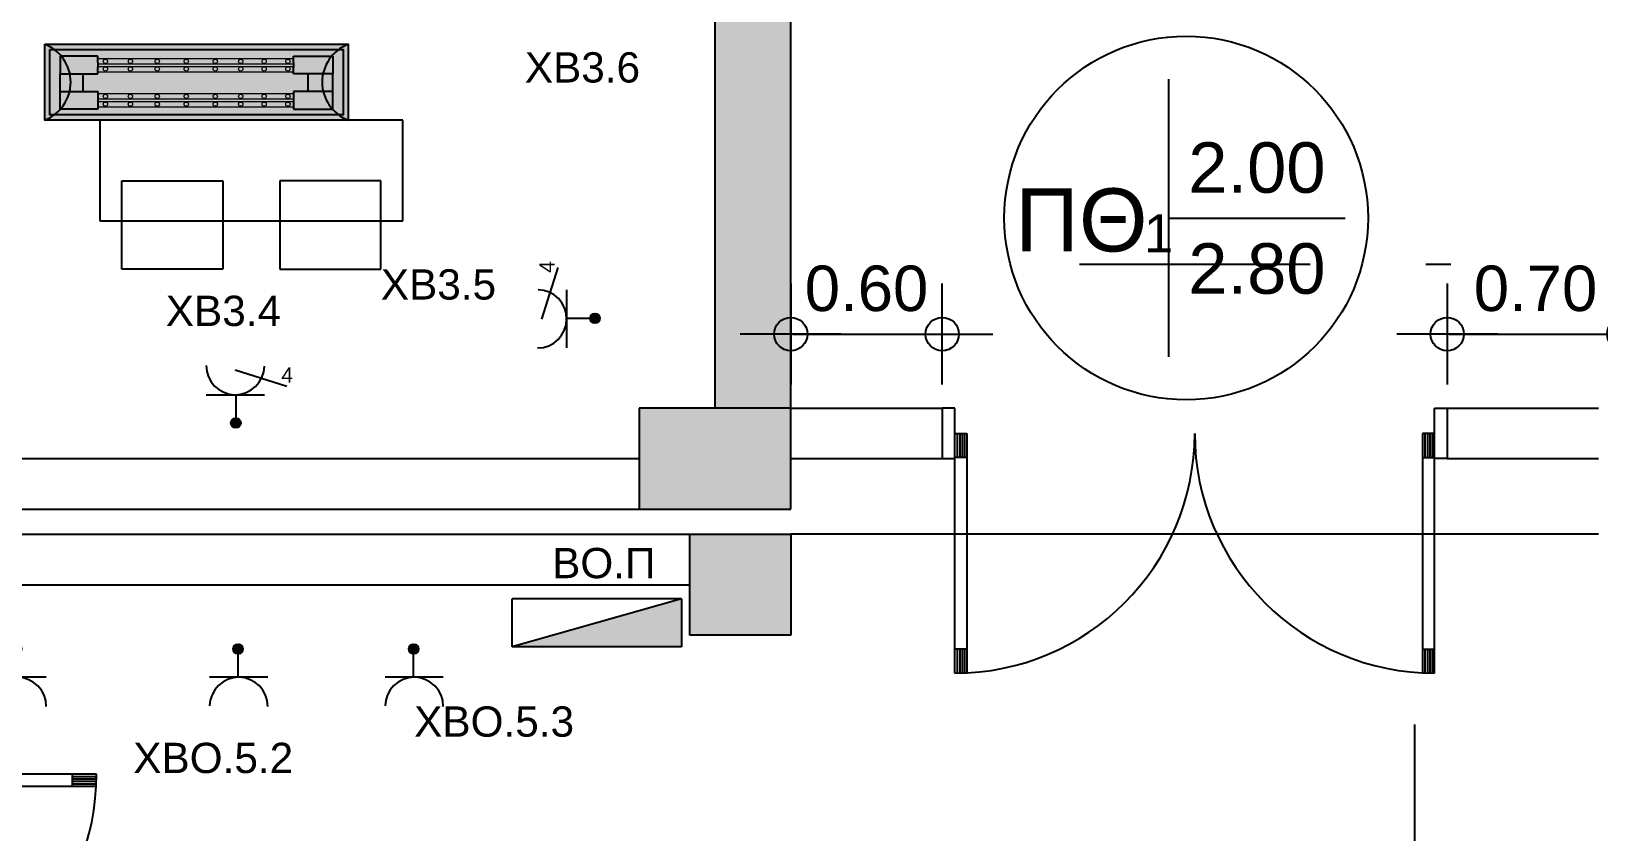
# Model space of a CAD drawing. Header units: metres. Extents: x 0 to 132, y -109 to 310.
# Drawn here: x 26.61 to 32.82, y 184.09 to 187.27 of the extents above; entities that cross this region are included whole.
import ezdxf
from ezdxf.enums import TextEntityAlignment as Align

# ---------------------------------------------------------------- set-up
doc = ezdxf.new("R2010")
doc.units = ezdxf.units.M
doc.header["$LTSCALE"] = 0.036
doc.linetypes.add('DASHDOTX2', pattern=[50.8, 25.4, -12.7, 0, -12.7])
doc.layers.get('0').update_dxf_attribs({"color": 252})
doc.layers.get('Defpoints').update_dxf_attribs({"color": 252})
for name, color, linetype in [('arxitektonika', 254, 'Continuous'), ('DIMBLK', 252, 'Continuous'), ('electext', 20, 'Continuous'), ('Epipla', 252, 'Continuous'), ('HLEK-SYMBOL', 3, 'Continuous'), ('HLEK_FL001_SYMBOLS', 230, 'Continuous'), ('mihanologika text', 20, 'Continuous'), ('Parathira', 252, 'Continuous')]:
    doc.layers.add(name, color=color, linetype=linetype)
doc.styles.add('COMU-N', font='arial.ttf')
doc.styles.get("Standard").update_dxf_attribs({"font": 'arial.ttf'})
doc.styles.add('W4MS2', font='W4MS2.shx')
doc.dimstyles.new('CADWDOT', dxfattribs={"dimscale": 0.1, "dimtxt": 1.8, "dimasz": 0.08, "dimexe": 2, "dimexo": 0, "dimgap": 0.09, "dimtad": 0, "dimrnd": 0.001, "dimzin": 0, "dimdsep": 46, "dimtxsty": 'Standard', "dimblk1": 'ARTDIM', "dimblk2": 'ARTDIM', "dimsah": 1, "dimcen": 0.09, "dimdle": 0.05, "dimse1": 1, "dimse2": 1, "dimadec": 0, "dimazin": 0, "dimtfac": 1, "dimtmove": 0, "dimatfit": 3, "dimldrblk": 'ARTDIM', "dimfxl": 2, "dimtvp": 0.9999, "dimtolj": 1, "dimtzin": 0, "dimarcsym": 0})

# ---------------------------------------------------------------- blocks, each defined once
blk = doc.blocks.new('A$C5CF07E2A')
at = {"layer": 'Parathira'}
for p, q in [((0.05, 0), (0, 0)), ((0.05, -0.2), (0.05, 0)), ((1.95, 0), (2, 0)), ((1.95, -0.2), (1.95, 0)), ((0.05, -1.05), (0.05, -0.1)), ((0.05, -0.1), (0.0975, -0.1)), ((0.0595, -0.1), (0.0595, -0.195)), ((0.069, -0.1), (0.069, -0.195)), ((0.0785, -0.1), (0.0785, -0.195)), ((0.088, -0.1), (0.088, -0.195)), ((0.0975, -0.1), (0.0975, -1.0488)), ((1.95, -0.1), (1.9025, -0.1)), ((1.9025, -0.1), (1.9025, -1.0488)), ((1.912, -0.1), (1.912, -0.195)), ((1.9215, -0.1), (1.9215, -0.195)), ((1.931, -0.1), (1.931, -0.195)), ((1.9405, -0.1), (1.9405, -0.195)), ((1.95, -1.05), (1.95, -0.1)), ((0, -0.2), (0.05, -0.2)), ((0.0975, -0.195), (0.05, -0.195)), ((1.9025, -0.195), (1.95, -0.195)), ((2, -0.2), (1.95, -0.2)), ((0.0975, -0.955), (0.05, -0.955)), ((0.0595, -0.955), (0.0595, -1.05)), ((0.069, -0.955), (0.069, -1.0498)), ((0.0785, -0.955), (0.0785, -1.0496)), ((0.088, -0.955), (0.088, -1.0492)), ((1.9025, -0.955), (1.95, -0.955)), ((1.912, -0.955), (1.912, -1.0492)), ((1.9215, -0.955), (1.9215, -1.0496)), ((1.931, -0.955), (1.931, -1.0498)), ((1.9405, -0.955), (1.9405, -1.05))]:
    blk.add_line(p, q, dxfattribs=at)
for centre, start, end in [((0.05, -0.1), 270, 0), ((1.95, -0.1), 180, 270)]:
    blk.add_arc(centre, 0.95, start, end, dxfattribs=at)
blk = doc.blocks.new('ARTDIM')
at = {"layer": 'DIMBLK'}
for p, q in [((0, -24.9975), (0, 24.9975)), ((-24.9975, 0), (24.9975, 0))]:
    blk.add_line(p, q, dxfattribs=at)
blk.add_circle((0, 0), 8.25, dxfattribs=at)
blk = doc.blocks.new('*D765')
at = {"layer": 'arxitektonika', "color": 0, "lineweight": -2}
blk.add_line((29.6262, 186.0659), (30.2102, 186.0659), dxfattribs=at)
at = {"layer": 'Defpoints', "color": 0, "transparency": 16777216}
for p in [(30.2182, 186.0659), (29.6182, 185.7393), (30.2182, 185.7393)]:
    blk.add_point(p, dxfattribs=at)
at = {"layer": 'arxitektonika', "color": 0, "lineweight": -2, "xscale": 0.008, "yscale": 0.008, "zscale": 0.008, "rotation": 180}
blk.add_blockref('ARTDIM', (29.6182, 186.0659), dxfattribs=at)
at = {"layer": 'arxitektonika', "color": 0, "lineweight": -2, "xscale": 0.008, "yscale": 0.008, "zscale": 0.008}
blk.add_blockref('ARTDIM', (30.2182, 186.0659), dxfattribs=at)
at = {"layer": 'arxitektonika', "color": 0, "insert": (29.9182, 186.2459), "char_height": 0.18, "attachment_point": 5}
blk.add_mtext('\\A1;0.60', dxfattribs=at)
blk = doc.blocks.new('*D766')
at = {"layer": 'arxitektonika', "color": 0, "lineweight": -2}
blk.add_line((32.2262, 186.0659), (32.9102, 186.0659), dxfattribs=at)
at = {"layer": 'Defpoints', "color": 0, "transparency": 16777216}
for p in [(32.9182, 186.0659), (32.2182, 185.7393), (32.9182, 185.7393)]:
    blk.add_point(p, dxfattribs=at)
at = {"layer": 'arxitektonika', "color": 0, "lineweight": -2, "xscale": 0.008, "yscale": 0.008, "zscale": 0.008, "rotation": 180}
blk.add_blockref('ARTDIM', (32.2182, 186.0659), dxfattribs=at)
at = {"layer": 'arxitektonika', "color": 0, "lineweight": -2, "xscale": 0.008, "yscale": 0.008, "zscale": 0.008}
blk.add_blockref('ARTDIM', (32.9182, 186.0659), dxfattribs=at)
at = {"layer": 'arxitektonika', "color": 0, "insert": (32.5682, 186.2459), "char_height": 0.18, "attachment_point": 5}
blk.add_mtext('\\A1;0.70', dxfattribs=at)
blk = doc.blocks.new('A$C5883325D')
at = {"layer": 'Epipla'}
for p, q in [((1.1745, -1.3258), (0.7745, -1.3258)), ((0.7745, -1.3258), (0.7745, -2.5258)), ((1.1745, -2.5258), (1.1745, -1.3258)), ((1.9027, -1.3048), (1.9027, -2.5048)), ((2.3027, -1.3048), (1.9027, -1.3048)), ((2.3027, -2.5048), (2.3027, -1.3048)), ((2.9027, -1.3048), (2.9027, -2.5048)), ((3.3027, -1.3048), (2.9027, -1.3048)), ((3.3027, -2.5048), (3.3027, -1.3048)), ((3.9027, -1.3048), (3.9027, -2.5048)), ((4.3027, -1.3048), (3.9027, -1.3048)), ((4.3027, -2.5048), (4.3027, -1.3048)), ((4.9027, -1.3048), (4.9027, -2.5048)), ((5.3027, -1.3048), (4.9027, -1.3048)), ((5.3027, -2.5048), (5.3027, -1.3048)), ((6.3027, -1.3048), (5.9027, -1.3048)), ((5.9027, -1.3048), (5.9027, -2.5048)), ((6.3027, -2.5048), (6.3027, -1.3048)), ((2.144, -1.3918), (2.144, -1.7918)), ((2.494, -1.3918), (2.144, -1.3918)), ((2.494, -1.7918), (2.494, -1.3918)), ((3.144, -1.3918), (3.144, -1.7918)), ((3.494, -1.3918), (3.144, -1.3918)), ((3.494, -1.7918), (3.494, -1.3918)), ((4.144, -1.3918), (4.144, -1.7918)), ((4.494, -1.3918), (4.144, -1.3918)), ((4.494, -1.7918), (4.494, -1.3918)), ((5.144, -1.3918), (5.144, -1.7918)), ((5.494, -1.3918), (5.144, -1.3918)), ((5.494, -1.7918), (5.494, -1.3918)), ((6.494, -1.3918), (6.144, -1.3918)), ((6.144, -1.3918), (6.144, -1.7918)), ((6.494, -1.7918), (6.494, -1.3918)), ((0.9333, -1.6784), (0.5833, -1.6784)), ((0.5833, -1.6784), (0.5833, -2.0784)), ((0.9333, -2.0784), (0.9333, -1.6784)), ((2.144, -1.7918), (2.494, -1.7918)), ((3.144, -1.7918), (3.494, -1.7918)), ((4.144, -1.7918), (4.494, -1.7918)), ((5.144, -1.7918), (5.494, -1.7918)), ((6.144, -1.7918), (6.494, -1.7918)), ((2.144, -2.0179), (2.494, -2.0179)), ((2.144, -2.4179), (2.144, -2.0179)), ((2.494, -2.0179), (2.494, -2.4179)), ((3.144, -2.0179), (3.494, -2.0179)), ((3.144, -2.4179), (3.144, -2.0179)), ((3.494, -2.0179), (3.494, -2.4179)), ((4.144, -2.0179), (4.494, -2.0179)), ((4.144, -2.4179), (4.144, -2.0179)), ((4.494, -2.0179), (4.494, -2.4179)), ((5.144, -2.0179), (5.494, -2.0179)), ((5.144, -2.4179), (5.144, -2.0179)), ((5.494, -2.0179), (5.494, -2.4179)), ((6.144, -2.4179), (6.144, -2.0179)), ((6.144, -2.0179), (6.494, -2.0179)), ((6.494, -2.0179), (6.494, -2.4179)), ((0.5833, -2.0784), (0.9333, -2.0784)), ((2.494, -2.4179), (2.144, -2.4179)), ((3.494, -2.4179), (3.144, -2.4179)), ((4.494, -2.4179), (4.144, -2.4179)), ((5.494, -2.4179), (5.144, -2.4179)), ((6.494, -2.4179), (6.144, -2.4179)), ((0.7745, -2.5258), (1.1745, -2.5258)), ((1.9027, -2.5048), (2.3027, -2.5048)), ((2.9027, -2.5048), (3.3027, -2.5048)), ((3.9027, -2.5048), (4.3027, -2.5048)), ((4.9027, -2.5048), (5.3027, -2.5048)), ((5.9027, -2.5048), (6.3027, -2.5048)), ((2.3027, -3.2048), (1.9027, -3.2048)), ((1.9027, -3.2048), (1.9027, -4.4048)), ((2.3027, -4.4048), (2.3027, -3.2048)), ((3.3027, -3.2048), (2.9027, -3.2048)), ((2.9027, -3.2048), (2.9027, -4.4048)), ((3.3027, -4.4048), (3.3027, -3.2048)), ((4.3027, -3.2048), (3.9027, -3.2048)), ((3.9027, -3.2048), (3.9027, -4.4048)), ((4.3027, -4.4048), (4.3027, -3.2048)), ((5.3027, -3.2048), (4.9027, -3.2048)), ((4.9027, -3.2048), (4.9027, -4.4048)), ((5.3027, -4.4048), (5.3027, -3.2048)), ((5.9027, -3.2048), (5.9027, -4.4048)), ((6.3027, -3.2048), (5.9027, -3.2048)), ((6.3027, -4.4048), (6.3027, -3.2048)), ((2.494, -3.2918), (2.144, -3.2918)), ((2.144, -3.2918), (2.144, -3.6918)), ((2.494, -3.6918), (2.494, -3.2918)), ((3.494, -3.2918), (3.144, -3.2918)), ((3.144, -3.2918), (3.144, -3.6918)), ((3.494, -3.6918), (3.494, -3.2918)), ((4.494, -3.2918), (4.144, -3.2918)), ((4.144, -3.2918), (4.144, -3.6918)), ((4.494, -3.6918), (4.494, -3.2918)), ((5.494, -3.2918), (5.144, -3.2918)), ((5.144, -3.2918), (5.144, -3.6918)), ((5.494, -3.6918), (5.494, -3.2918)), ((6.144, -3.2918), (6.144, -3.6918)), ((6.494, -3.2918), (6.144, -3.2918)), ((6.494, -3.6918), (6.494, -3.2918)), ((2.144, -3.6918), (2.494, -3.6918)), ((3.144, -3.6918), (3.494, -3.6918)), ((4.144, -3.6918), (4.494, -3.6918)), ((5.144, -3.6918), (5.494, -3.6918)), ((6.144, -3.6918), (6.494, -3.6918)), ((2.144, -4.3179), (2.144, -3.9179)), ((2.144, -3.9179), (2.494, -3.9179)), ((2.494, -3.9179), (2.494, -4.3179)), ((3.144, -4.3179), (3.144, -3.9179)), ((3.144, -3.9179), (3.494, -3.9179)), ((3.494, -3.9179), (3.494, -4.3179)), ((4.144, -4.3179), (4.144, -3.9179)), ((4.144, -3.9179), (4.494, -3.9179)), ((4.494, -3.9179), (4.494, -4.3179)), ((5.144, -4.3179), (5.144, -3.9179)), ((5.144, -3.9179), (5.494, -3.9179)), ((5.494, -3.9179), (5.494, -4.3179)), ((6.144, -3.9179), (6.494, -3.9179)), ((6.144, -4.3179), (6.144, -3.9179)), ((6.494, -3.9179), (6.494, -4.3179)), ((2.494, -4.3179), (2.144, -4.3179)), ((3.494, -4.3179), (3.144, -4.3179)), ((4.494, -4.3179), (4.144, -4.3179)), ((5.494, -4.3179), (5.144, -4.3179)), ((6.494, -4.3179), (6.144, -4.3179)), ((1.9027, -4.4048), (2.3027, -4.4048)), ((2.9027, -4.4048), (3.3027, -4.4048)), ((3.9027, -4.4048), (4.3027, -4.4048)), ((4.9027, -4.4048), (5.3027, -4.4048)), ((5.9027, -4.4048), (6.3027, -4.4048)), ((2.3027, -5.1048), (1.9027, -5.1048)), ((1.9027, -5.1048), (1.9027, -6.3048)), ((2.3027, -6.3048), (2.3027, -5.1048)), ((3.3027, -5.1048), (2.9027, -5.1048)), ((2.9027, -5.1048), (2.9027, -6.3048)), ((3.3027, -6.3048), (3.3027, -5.1048)), ((4.3027, -5.1048), (3.9027, -5.1048)), ((3.9027, -5.1048), (3.9027, -6.3048)), ((4.3027, -6.3048), (4.3027, -5.1048)), ((5.3027, -5.1048), (4.9027, -5.1048)), ((4.9027, -5.1048), (4.9027, -6.3048)), ((5.3027, -6.3048), (5.3027, -5.1048)), ((5.9027, -5.1048), (5.9027, -6.3048)), ((6.3027, -5.1048), (5.9027, -5.1048)), ((6.3027, -6.3048), (6.3027, -5.1048)), ((2.494, -5.1918), (2.144, -5.1918)), ((2.144, -5.1918), (2.144, -5.5918)), ((2.494, -5.5918), (2.494, -5.1918)), ((3.494, -5.1918), (3.144, -5.1918)), ((3.144, -5.1918), (3.144, -5.5918)), ((3.494, -5.5918), (3.494, -5.1918)), ((4.494, -5.1918), (4.144, -5.1918)), ((4.144, -5.1918), (4.144, -5.5918)), ((4.494, -5.5918), (4.494, -5.1918)), ((5.494, -5.1918), (5.144, -5.1918)), ((5.144, -5.1918), (5.144, -5.5918)), ((5.494, -5.5918), (5.494, -5.1918)), ((6.144, -5.1918), (6.144, -5.5918)), ((6.494, -5.1918), (6.144, -5.1918)), ((6.494, -5.5918), (6.494, -5.1918)), ((2.144, -5.5918), (2.494, -5.5918)), ((3.144, -5.5918), (3.494, -5.5918)), ((4.144, -5.5918), (4.494, -5.5918)), ((5.144, -5.5918), (5.494, -5.5918)), ((6.144, -5.5918), (6.494, -5.5918)), ((2.144, -6.2179), (2.144, -5.8179)), ((2.144, -5.8179), (2.494, -5.8179)), ((2.494, -5.8179), (2.494, -6.2179)), ((3.144, -6.2179), (3.144, -5.8179)), ((3.144, -5.8179), (3.494, -5.8179)), ((3.494, -5.8179), (3.494, -6.2179)), ((4.144, -6.2179), (4.144, -5.8179)), ((4.144, -5.8179), (4.494, -5.8179)), ((4.494, -5.8179), (4.494, -6.2179)), ((5.144, -6.2179), (5.144, -5.8179)), ((5.144, -5.8179), (5.494, -5.8179)), ((5.494, -5.8179), (5.494, -6.2179)), ((6.144, -5.8179), (6.494, -5.8179)), ((6.144, -6.2179), (6.144, -5.8179)), ((6.494, -5.8179), (6.494, -6.2179)), ((2.494, -6.2179), (2.144, -6.2179)), ((3.494, -6.2179), (3.144, -6.2179)), ((4.494, -6.2179), (4.144, -6.2179)), ((5.494, -6.2179), (5.144, -6.2179)), ((6.494, -6.2179), (6.144, -6.2179)), ((1.9027, -6.3048), (2.3027, -6.3048)), ((2.9027, -6.3048), (3.3027, -6.3048)), ((3.9027, -6.3048), (4.3027, -6.3048)), ((4.9027, -6.3048), (5.3027, -6.3048)), ((5.9027, -6.3048), (6.3027, -6.3048))]:
    blk.add_line(p, q, dxfattribs=at)
blk = doc.blocks.new('gJ6_a28')
at = {"layer": 'HLEK-SYMBOL', "color": 0, "linetype": 'Continuous'}
for p, q in [((-0.67, 0), (-0.67, 0.19)), ((-0.67, 0.19), (0, 0.19)), ((-0.67, 0), (0, 0.19)), ((0, 0.19), (0, 0)), ((-0.67, 0), (0, 0))]:
    blk.add_line(p, q, dxfattribs=at)
at = {"layer": 'HLEK-SYMBOL', "color": 0}
blk.add_solid([(-0.67, 0.19), (0, 0.19), (-0.67, 0)], dxfattribs=at)
at = {"layer": 'HLEK-SYMBOL', "color": 0, "style": 'W4MS2', "flags": 8}
blk.add_attdef('NODE_NUMBER', (0.018, 0.0914), '', height=0.1, dxfattribs=at)
blk.add_attdef('NODE_NUMBER', (0.018, 0.0914), '', height=0.1, dxfattribs=at)
blk = doc.blocks.new('gJ6_a14')
at = {"linetype": 'Continuous'}
for p, q in [((-0.1176, 0.1119), (0.113, 0.1119)), ((0, 0.1119), (0, 0))]:
    blk.add_line(p, q, dxfattribs=at)
blk.add_arc((-0.0023, 0.2279), 0.1153, 180, 358.95657, dxfattribs=at)
blk = doc.blocks.new('*X789')
at = {"color": 0}
for p, q in [((15.598, 2.587), (15.737, 2.727)), ((15.598, 2.622), (15.702, 2.727)), ((15.601, 2.607), (15.609, 2.616)), ((15.604, 2.646), (15.605, 2.647)), ((15.605, 2.559), (15.765, 2.719)), ((15.605, 2.577), (15.614, 2.585)), ((15.609, 2.652), (15.618, 2.66)), ((15.611, 2.547), (15.618, 2.554)), ((15.614, 2.621), (15.623, 2.63)), ((15.617, 2.536), (15.789, 2.707)), ((15.618, 2.59), (15.627, 2.599)), ((15.623, 2.665), (15.631, 2.674)), ((15.623, 2.559), (15.631, 2.568)), ((15.627, 2.634), (15.636, 2.643)), ((15.627, 2.528), (15.636, 2.537)), ((15.631, 2.603), (15.64, 2.612)), ((15.633, 2.516), (15.808, 2.691)), ((15.636, 2.678), (15.645, 2.687)), ((15.636, 2.572), (15.645, 2.581)), ((15.64, 2.647), (15.649, 2.656)), ((15.64, 2.541), (15.649, 2.55)), ((15.645, 2.616), (15.654, 2.625)), ((15.645, 2.51), (15.654, 2.519)), ((15.649, 2.691), (15.658, 2.7)), ((15.649, 2.585), (15.658, 2.594)), ((15.653, 2.501), (15.824, 2.672)), ((15.654, 2.66), (15.662, 2.669)), ((15.654, 2.554), (15.662, 2.563)), ((15.658, 2.63), (15.667, 2.638)), ((15.658, 2.523), (15.667, 2.532)), ((15.662, 2.705), (15.671, 2.714)), ((15.662, 2.599), (15.671, 2.607)), ((15.664, 2.494), (15.671, 2.501)), ((15.667, 2.674), (15.676, 2.683)), ((15.667, 2.568), (15.676, 2.577)), ((15.671, 2.643), (15.68, 2.652)), ((15.671, 2.537), (15.68, 2.546)), ((15.676, 2.718), (15.678, 2.721)), ((15.676, 2.489), (15.836, 2.648)), ((15.676, 2.612), (15.685, 2.621)), ((15.676, 2.506), (15.685, 2.515)), ((15.68, 2.687), (15.689, 2.696)), ((15.68, 2.581), (15.689, 2.59)), ((15.685, 2.656), (15.693, 2.665)), ((15.685, 2.55), (15.693, 2.559)), ((15.689, 2.625), (15.698, 2.634)), ((15.689, 2.519), (15.698, 2.528)), ((15.693, 2.7), (15.702, 2.709)), ((15.693, 2.594), (15.702, 2.603)), ((15.693, 2.488), (15.702, 2.497)), ((15.698, 2.669), (15.707, 2.678)), ((15.698, 2.563), (15.707, 2.572)), ((15.702, 2.638), (15.711, 2.647)), ((15.702, 2.532), (15.711, 2.541)), ((15.705, 2.482), (15.843, 2.62)), ((15.707, 2.714), (15.715, 2.722)), ((15.707, 2.607), (15.715, 2.616)), ((15.707, 2.501), (15.715, 2.51)), ((15.711, 2.683), (15.72, 2.691)), ((15.711, 2.577), (15.72, 2.585)), ((15.715, 2.652), (15.724, 2.66)), ((15.715, 2.546), (15.724, 2.554)), ((15.72, 2.727), (15.721, 2.728)), ((15.72, 2.621), (15.729, 2.63)), ((15.72, 2.515), (15.729, 2.523)), ((15.724, 2.696), (15.733, 2.705)), ((15.724, 2.59), (15.733, 2.599)), ((15.724, 2.484), (15.733, 2.493)), ((15.729, 2.665), (15.738, 2.674)), ((15.729, 2.559), (15.738, 2.568)), ((15.733, 2.634), (15.742, 2.643)), ((15.733, 2.528), (15.742, 2.537)), ((15.738, 2.709), (15.746, 2.718)), ((15.738, 2.603), (15.746, 2.612)), ((15.738, 2.497), (15.746, 2.506)), ((15.741, 2.482), (15.842, 2.584)), ((15.742, 2.678), (15.751, 2.687)), ((15.742, 2.572), (15.751, 2.581)), ((15.746, 2.647), (15.755, 2.656)), ((15.746, 2.541), (15.755, 2.55)), ((15.751, 2.722), (15.752, 2.724)), ((15.751, 2.616), (15.76, 2.625)), ((15.751, 2.51), (15.76, 2.519)), ((15.755, 2.691), (15.764, 2.7)), ((15.755, 2.585), (15.764, 2.594)), ((15.76, 2.66), (15.768, 2.669)), ((15.76, 2.554), (15.768, 2.563)), ((15.764, 2.63), (15.773, 2.638)), ((15.764, 2.523), (15.773, 2.532)), ((15.768, 2.705), (15.777, 2.714)), ((15.768, 2.599), (15.777, 2.607)), ((15.768, 2.493), (15.777, 2.501)), ((15.773, 2.674), (15.782, 2.683)), ((15.773, 2.568), (15.782, 2.577)), ((15.777, 2.643), (15.786, 2.652)), ((15.777, 2.537), (15.786, 2.546)), ((15.782, 2.612), (15.791, 2.621)), ((15.782, 2.506), (15.791, 2.515)), ((15.786, 2.687), (15.795, 2.696)), ((15.786, 2.581), (15.795, 2.59)), ((15.791, 2.656), (15.799, 2.665)), ((15.791, 2.55), (15.799, 2.559)), ((15.795, 2.625), (15.804, 2.634)), ((15.795, 2.519), (15.804, 2.528)), ((15.799, 2.594), (15.808, 2.603)), ((15.804, 2.669), (15.813, 2.678)), ((15.804, 2.563), (15.813, 2.572)), ((15.808, 2.638), (15.817, 2.647)), ((15.808, 2.532), (15.817, 2.541)), ((15.813, 2.607), (15.822, 2.616)), ((15.817, 2.577), (15.826, 2.585)), ((15.822, 2.652), (15.83, 2.66)), ((15.822, 2.546), (15.83, 2.554)), ((15.826, 2.621), (15.835, 2.63)), ((15.83, 2.59), (15.839, 2.599)), ((15.835, 2.559), (15.835, 2.56)), ((15.839, 2.634), (15.84, 2.635)), ((15.844, 2.603), (15.844, 2.603))]:
    blk.add_line(p, q, dxfattribs=at)
blk = doc.blocks.new('GJ6_A78')
at = {"layer": 'HLEK-SYMBOL', "color": 0, "linetype": 'Continuous'}
blk.add_circle((0, 0), 0.0989, dxfattribs=at)
at = {"layer": 'HLEK-SYMBOL', "color": 0, "xscale": 0.8, "yscale": 0.8, "zscale": 0.8}
blk.add_blockref('*X789', (-12.576, -2.084), dxfattribs=at)
blk = doc.blocks.new('priza')
at = {"layer": 'HLEK_FL001_SYMBOLS', "rotation": 180}
blk.add_blockref('gJ6_a14', (87.4, -100.4952), dxfattribs=at)
at = {"layer": 'HLEK_FL001_SYMBOLS', "xscale": 0.1951472641207488, "yscale": 0.1951472641207488, "zscale": 0.1951472641207488}
blk.add_blockref('GJ6_A78', (87.4, -100.4953), dxfattribs=at)
blk = doc.blocks.new('priza tetrapli')
at = {"layer": 'HLEK_FL001_SYMBOLS', "ltscale": 5}
blk.add_line((444.1264, -18.901), (444.3314, -18.9664), dxfattribs=at)
at = {"layer": 'HLEK_FL001_SYMBOLS', "rotation": 180}
blk.add_blockref('priza', (531.5297, -119.6074), dxfattribs=at)
at = {"layer": 'HLEK_FL001_SYMBOLS', "ltscale": 5}
blk.add_text('4', height=0.06, dxfattribs=at).set_placement((444.3099, -18.9515))
blk = doc.blocks.new('led 2x32W 1200x300mm aplo')
at = {"layer": 'HLEK_FL001_SYMBOLS', "linetype": 'Continuous', "lineweight": 0}
h = blk.add_hatch(color=256, dxfattribs=at)
h.dxf.hatch_style = 1
h.paths.add_polyline_path([(45.0962, 61.906), (45.0962, 61.606), (46.2983, 61.606), (46.2983, 61.906)])
h.paths.add_polyline_path([(46.2783, 61.886), (46.2783, 61.626), (45.1162, 61.626), (45.1162, 61.886)], flags=16)
h = blk.add_hatch(color=21, dxfattribs=at)
h.dxf.hatch_style = 1
h.paths.add_polyline_path([(45.1162, 61.626), (46.2783, 61.626), (46.2783, 61.886), (45.1162, 61.886)])
at = {"layer": 'HLEK_FL001_SYMBOLS'}
for p, q in [((45.3071, 61.8596), (45.1571, 61.8596)), ((45.1571, 61.8596), (45.1571, 61.7896)), ((45.3071, 61.8346), (45.3071, 61.8596)), ((45.3071, 61.8346), (45.3071, 61.8146)), ((46.0811, 61.8596), (46.2374, 61.8596)), ((46.0811, 61.8346), (46.0811, 61.8596)), ((46.0811, 61.8346), (46.0811, 61.8146)), ((46.2374, 61.8596), (46.2374, 61.7896)), ((45.1571, 61.7896), (45.3071, 61.7896)), ((45.1571, 61.7196), (45.1571, 61.7896)), ((45.2471, 61.7896), (45.2471, 61.7196)), ((45.3071, 61.7896), (45.3071, 61.8146)), ((46.0811, 61.7896), (46.0811, 61.8146)), ((46.2374, 61.7896), (46.0811, 61.7896)), ((46.1387, 61.7896), (46.1387, 61.7196)), ((46.2374, 61.7196), (46.2374, 61.7896)), ((45.1571, 61.6496), (45.1571, 61.7196)), ((45.1571, 61.7196), (45.3071, 61.7196)), ((45.3071, 61.7196), (45.3071, 61.6946)), ((46.0811, 61.7196), (46.0811, 61.6946)), ((46.2374, 61.7196), (46.0811, 61.7196)), ((46.2374, 61.6496), (46.2374, 61.7196)), ((45.3071, 61.6496), (45.1571, 61.6496)), ((45.3071, 61.6946), (45.3071, 61.6746)), ((45.3071, 61.6746), (45.3071, 61.6496)), ((46.0811, 61.6946), (46.0811, 61.6746)), ((46.0811, 61.6746), (46.0811, 61.6496)), ((46.0811, 61.6496), (46.2374, 61.6496))]:
    blk.add_line(p, q, dxfattribs=at)
at = {"layer": 'HLEK_FL001_SYMBOLS', "linetype": 'Continuous', "lineweight": 0}
for p, q in [((45.307, 61.85), (46.0811, 61.85)), ((45.307, 61.8291), (46.0811, 61.8291)), ((45.307, 61.8176), (46.0811, 61.8176)), ((45.307, 61.7966), (46.0811, 61.7966)), ((45.307, 61.7115), (46.0811, 61.7115)), ((45.307, 61.6905), (46.0811, 61.6905)), ((45.307, 61.6791), (46.0811, 61.6791)), ((45.307, 61.6581), (46.0811, 61.6581))]:
    blk.add_line(p, q, dxfattribs=at)
at = {"layer": 'HLEK_FL001_SYMBOLS'}
for points in [[(45.0962, 61.906), (46.2983, 61.906), (46.2983, 61.606), (45.0962, 61.606)], [(45.1162, 61.886), (46.2783, 61.886), (46.2783, 61.626), (45.1162, 61.626)]]:
    blk.add_lwpolyline(points, close=True, dxfattribs=at)
at = {"layer": 'HLEK_FL001_SYMBOLS', "linetype": 'Continuous', "lineweight": 0}
for centre in [(45.3367, 61.8385), (45.4356, 61.8385), (45.5416, 61.8385), (45.6566, 61.8385), (45.7717, 61.8385), (45.8726, 61.8385), (45.9654, 61.8385), (46.0592, 61.8385), (45.3367, 61.8084), (45.4356, 61.8084), (45.5416, 61.8084), (45.6566, 61.8084), (45.7717, 61.8084), (45.8726, 61.8084), (45.9654, 61.8084), (46.0592, 61.8084), (45.3367, 61.6996), (45.3367, 61.6689), (45.4356, 61.6996), (45.4356, 61.6689), (45.5416, 61.6996), (45.5416, 61.6689), (45.6566, 61.6996), (45.6566, 61.6689), (45.7717, 61.6996), (45.7717, 61.6689), (45.8726, 61.6996), (45.8726, 61.6689), (45.9654, 61.6996), (45.9654, 61.6689), (46.0592, 61.6996), (46.0592, 61.6689)]:
    blk.add_circle(centre, 0.00855, dxfattribs=at)
at = {"layer": 'HLEK_FL001_SYMBOLS'}
for centre, start, end in [((45.0387, 61.756), 290.97637, 69.02363), ((46.3558, 61.756), 110.97637, 249.02363)]:
    blk.add_arc(centre, 0.1606, start, end, dxfattribs=at)

msp = doc.modelspace()

# ---------------------------------------------------------------- hatches: boundary and pattern name
at = {"layer": 'arxitektonika'}
for points in [[(29.3182, 185.7725), (29.6182, 185.7725), (29.6182, 188.9725), (29.3182, 188.9725)], [(29.6182, 185.7725), (29.0182, 185.7725), (29.0182, 185.3725), (29.6182, 185.3725)], [(29.6182, 185.2725), (29.2182, 185.2725), (29.2182, 184.8725), (29.6182, 184.8725)]]:
    msp.add_hatch(color=256, dxfattribs=at).paths.add_polyline_path(points)

# ---------------------------------------------------------------- linework, layer by layer
for p, q in [((29.3182, 185.7725), (29.3182, 188.9725)), ((29.6182, 185.7725), (29.6182, 188.9725)), ((31.1145, 187.0758), (31.1145, 185.9758)), ((31.1145, 186.5258), (31.8145, 186.5258)), ((29.0182, 185.7725), (29.0182, 185.3725)), ((29.6182, 185.7725), (29.0182, 185.7725)), ((29.6182, 185.3725), (29.6182, 185.7725)), ((29.6182, 185.7725), (30.2182, 185.7725)), ((30.2182, 185.7725), (30.2182, 185.5725)), ((32.2182, 185.7725), (32.2182, 185.5725)), ((32.2182, 185.7725), (32.8182, 185.7725)), ((22.6182, 185.5725), (29.0182, 185.5725)), ((29.6182, 185.5725), (30.2182, 185.5725)), ((32.2182, 185.5725), (32.8182, 185.5725)), ((22.6182, 185.3725), (29.0182, 185.3725)), ((29.0182, 185.3725), (29.6182, 185.3725)), ((22.4182, 185.2725), (29.2182, 185.2725)), ((29.2182, 185.2725), (29.6182, 185.2725)), ((29.2182, 184.8725), (29.2182, 185.2725)), ((29.6182, 185.2725), (29.6182, 184.8725)), ((32.8182, 185.2725), (29.6182, 185.2725)), ((26.0182, 185.0725), (29.2182, 185.0725)), ((29.6182, 184.8725), (29.2182, 184.8725))]:
    msp.add_line(p, q, dxfattribs=at)
at = {"layer": 'arxitektonika', "linetype": 'DASHDOTX2'}
for p, q in [((30.7616, 186.3425), (32.4812, 186.3425)), ((32.0882, 184.5192), (32.0882, 183.1525))]:
    msp.add_line(p, q, dxfattribs=at)
at = {"layer": 'arxitektonika'}
msp.add_circle((31.1843, 186.5258), 0.7203, dxfattribs=at)

# ---------------------------------------------------------------- block references
for name, p, rotation in [('A$C5883325D', (29.3861, 192.8167), 270), ('A$C5CF07E2A', (25.8182, 182.3725), 90)]:
    msp.add_blockref(name, p, dxfattribs=dict(at, rotation=rotation))
msp.add_blockref('A$C5CF07E2A', (30.2182, 185.7725), dxfattribs=at)
at = {"layer": 'HLEK_FL001_SYMBOLS', "linetype": 'Continuous', "lineweight": 0}
msp.add_blockref('led 2x32W 1200x300mm aplo', (-18.4332, 125.308), dxfattribs=at)
at = {"layer": 'HLEK_FL001_SYMBOLS'}
for name, p, rotation in [('priza tetrapli', (9.7308, -258.0012), 90), ('gJ6_a28', (28.5147, 185.0168), 180)]:
    msp.add_blockref(name, p, dxfattribs=dict(at, rotation=rotation))
for name, p in [('priza tetrapli', (-416.7097, 204.8254)), ('priza', (-60.8484, 285.3137)), ('priza', (-59.9711, 285.3137)), ('priza', (-59.276, 285.3137))]:
    msp.add_blockref(name, p, dxfattribs=at)

# ---------------------------------------------------------------- texts
at = {"layer": 'arxitektonika', "style": 'COMU-N'}
for s, height, p in [('ΠΘ', 0.25, (30.5073, 186.3932)), ('1', 0.15, (31.0168, 186.3899))]:
    msp.add_text(s, height=height, dxfattribs=at).set_placement(p)
at = {"layer": 'arxitektonika', "linetype": 'ByBlock', "style": 'COMU-N'}
for tag, text, p in [('2.00', '0.90', (31.4645, 186.6258)), ('2.80', '2.20', (31.4645, 186.2258))]:
    msp.add_attdef(tag, text=text, height=0.2, dxfattribs=at).set_placement(p, align=Align.CENTER)
at = {"layer": 'electext'}
msp.add_text('BO.Π', height=0.12, dxfattribs=at).set_placement((28.6728, 185.0987))
at = {"layer": 'mihanologika text', "char_height": 0.12, "attachment_point": 1}
for s, width, insert in [('XB3.6', 0.311565, (28.5646, 187.1826)), ('XB3.5', 0.55241, (27.9943, 186.3227)), ('XB3.4', 0.979167, (27.1425, 186.2179)), ('XBO.5.3', 0.212086, (28.1262, 184.5907)), ('XBO.5.2', 0.592415, (27.0136, 184.4466))]:
    msp.add_mtext_dynamic_manual_height_columns(s, width=width, gutter_width=0.6, heights=[0], dxfattribs=dict(at, insert=insert))

# ---------------------------------------------------------------- dimensions: what is measured, and where the dimension line sits
at = {"layer": 'arxitektonika'}
for base, p1, p2, picture, middle in [((30.2182, 186.0659), (29.6182, 185.7393), (30.2182, 185.7393), '*D765', (29.9182, 186.2459)), ((32.9182, 186.0659), (32.2182, 185.7393), (32.9182, 185.7393), '*D766', (32.5682, 186.2459))]:
    dim = msp.add_linear_dim(base=base, p1=p1, p2=p2, dimstyle='CADWDOT', dxfattribs=at)
    dim.commit()
    dim.dimension.update_dxf_attribs({"geometry": picture, "text_midpoint": middle})

doc.saveas('drawing.dxf')
